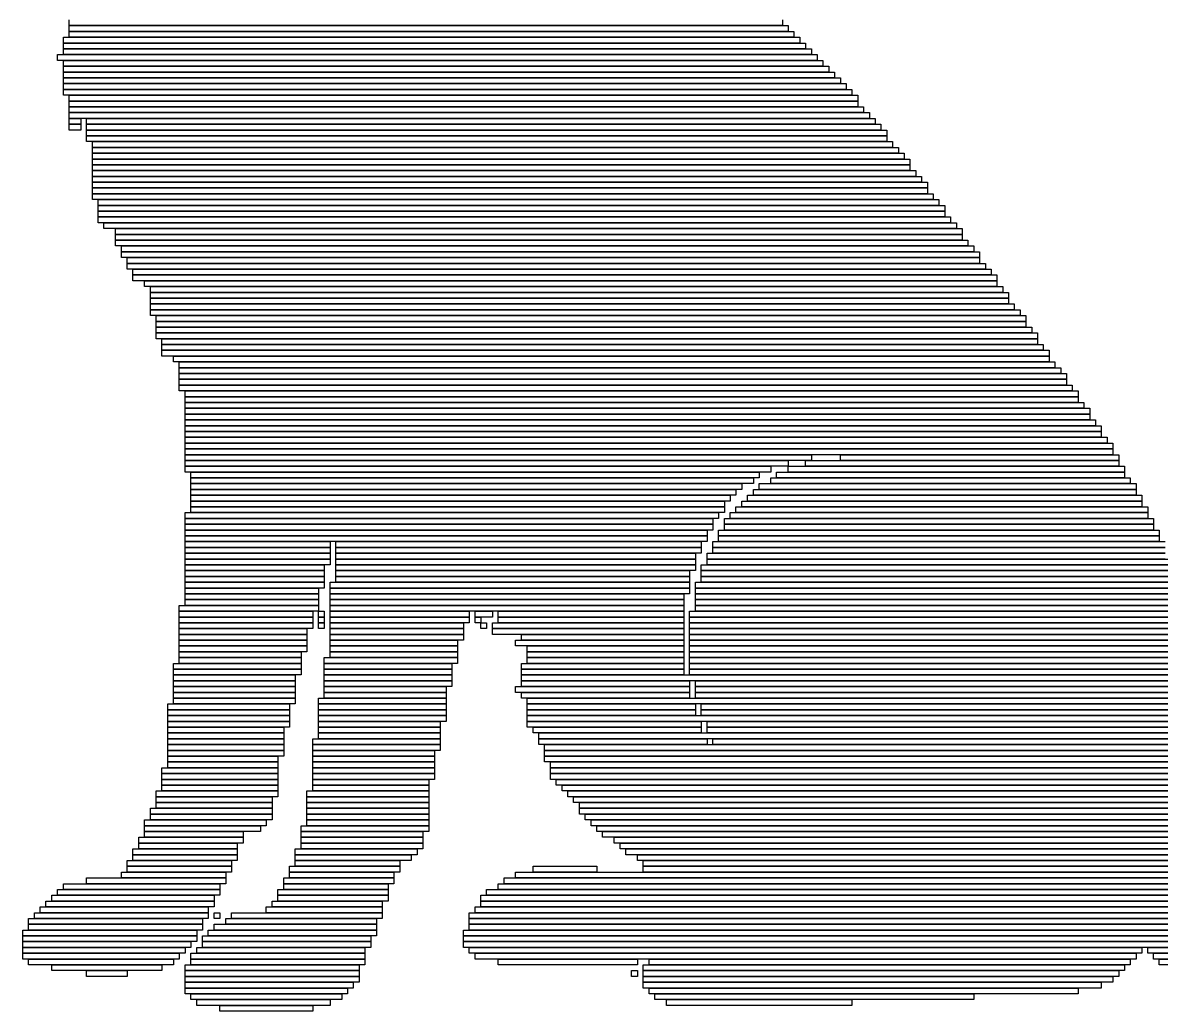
# Model space of a CAD drawing. Extents: x 334 to 689, y 341 to 683.
# Drawn here: x 374 to 570.3, y 341 to 511.5 of the extents above; entities that cross this region are included whole.
import ezdxf

# ---------------------------------------------------------------- set-up
doc = ezdxf.new("R2010")
doc.units = 0

msp = doc.modelspace()

# ---------------------------------------------------------------- linework, layer by layer
for p, q in [((382, 511), (382, 512)), ((505, 511), (382, 511)), ((382, 511), (506, 511)), ((382, 510), (382, 511)), ((505, 512), (505, 511)), ((506, 511), (506, 510)), ((381, 509), (508, 509)), ((381, 508), (381, 509)), ((506, 510), (382, 510)), ((382, 510), (507, 510)), ((382, 509), (382, 510)), ((507, 509), (382, 509)), ((507, 510), (507, 509)), ((508, 509), (508, 508)), ((508, 508), (381, 508)), ((381, 508), (509, 508)), ((381, 507), (381, 508)), ((509, 507), (381, 507)), ((381, 507), (510, 507)), ((381, 506), (381, 507)), ((509, 508), (509, 507)), ((510, 507), (510, 506)), ((380, 506), (511, 506)), ((380, 505), (380, 506)), ((511, 505), (380, 505)), ((510, 506), (381, 506)), ((381, 505), (512, 505)), ((381, 504), (381, 505)), ((511, 506), (511, 505)), ((512, 505), (512, 504)), ((512, 504), (381, 504)), ((381, 504), (513, 504)), ((381, 503), (381, 504)), ((513, 503), (381, 503)), ((381, 503), (514, 503)), ((381, 502), (381, 503)), ((513, 504), (513, 503)), ((514, 503), (514, 502)), ((514, 502), (381, 502)), ((381, 502), (515, 502)), ((381, 501), (381, 502)), ((515, 501), (381, 501)), ((381, 501), (516, 501)), ((381, 500), (381, 501)), ((515, 502), (515, 501)), ((516, 501), (516, 500)), ((516, 500), (381, 500)), ((381, 500), (517, 500)), ((381, 499), (381, 500)), ((517, 499), (381, 499)), ((382, 499), (518, 499)), ((382, 498), (382, 499)), ((517, 500), (517, 499)), ((518, 499), (518, 498)), ((518, 498), (382, 498)), ((382, 498), (518, 498)), ((382, 497), (382, 498)), ((518, 497), (382, 497)), ((382, 497), (519, 497)), ((382, 496), (382, 497)), ((518, 498), (518, 497)), ((519, 497), (519, 496)), ((519, 496), (382, 496)), ((382, 496), (520, 496)), ((382, 495), (382, 496)), ((520, 495), (382, 495)), ((382, 495), (384, 495)), ((382, 494), (382, 495)), ((384, 495), (384, 494)), ((385, 495), (521, 495)), ((385, 494), (385, 495)), ((520, 496), (520, 495)), ((521, 495), (521, 494)), ((384, 494), (382, 494)), ((382, 494), (384, 494)), ((382, 493), (382, 494)), ((384, 493), (382, 493)), ((384, 494), (384, 493)), ((521, 494), (385, 494)), ((385, 494), (522, 494)), ((385, 493), (385, 494)), ((522, 493), (385, 493)), ((385, 493), (523, 493)), ((385, 492), (385, 493)), ((522, 494), (522, 493)), ((523, 493), (523, 492)), ((523, 492), (385, 492)), ((385, 492), (523, 492)), ((385, 491), (385, 492)), ((523, 491), (385, 491)), ((386, 491), (524, 491)), ((386, 490), (386, 491)), ((523, 492), (523, 491)), ((524, 491), (524, 490)), ((524, 490), (386, 490)), ((386, 490), (525, 490)), ((386, 489), (386, 490)), ((525, 489), (386, 489)), ((386, 489), (526, 489)), ((386, 488), (386, 489)), ((525, 490), (525, 489)), ((526, 489), (526, 488)), ((526, 488), (386, 488)), ((386, 488), (527, 488)), ((386, 487), (386, 488)), ((527, 487), (386, 487)), ((386, 487), (527, 487)), ((386, 486), (386, 487)), ((527, 488), (527, 487)), ((527, 487), (527, 486)), ((527, 486), (386, 486)), ((386, 486), (528, 486)), ((386, 485), (386, 486)), ((528, 485), (386, 485)), ((386, 485), (529, 485)), ((386, 484), (386, 485)), ((528, 486), (528, 485)), ((529, 485), (529, 484)), ((529, 484), (386, 484)), ((386, 484), (530, 484)), ((386, 483), (386, 484)), ((530, 483), (386, 483)), ((386, 483), (530, 483)), ((386, 482), (386, 483)), ((530, 484), (530, 483)), ((530, 483), (530, 482)), ((530, 482), (386, 482)), ((386, 482), (531, 482)), ((386, 481), (386, 482)), ((531, 482), (531, 481)), ((531, 481), (386, 481)), ((387, 481), (532, 481)), ((387, 480), (387, 481)), ((532, 480), (387, 480)), ((387, 480), (533, 480)), ((387, 479), (387, 480)), ((532, 481), (532, 480)), ((533, 480), (533, 479)), ((533, 479), (387, 479)), ((387, 479), (533, 479)), ((387, 478), (387, 479)), ((533, 478), (387, 478)), ((387, 478), (534, 478)), ((387, 477), (387, 478)), ((533, 479), (533, 478)), ((534, 478), (534, 477)), ((534, 477), (387, 477)), ((388, 477), (535, 477)), ((388, 476), (388, 477)), ((535, 476), (388, 476)), ((390, 476), (536, 476)), ((390, 475), (390, 476)), ((535, 477), (535, 476)), ((536, 476), (536, 475)), ((536, 475), (390, 475)), ((390, 475), (536, 475)), ((390, 474), (390, 475)), ((536, 474), (390, 474)), ((390, 474), (537, 474)), ((390, 473), (390, 474)), ((536, 475), (536, 474)), ((537, 474), (537, 473)), ((537, 473), (390, 473)), ((391, 473), (538, 473)), ((391, 472), (391, 473)), ((538, 472), (391, 472)), ((391, 472), (539, 472)), ((391, 471), (391, 472)), ((538, 473), (538, 472)), ((539, 472), (539, 471)), ((539, 471), (391, 471)), ((392, 471), (539, 471)), ((392, 470), (392, 471)), ((539, 470), (392, 470)), ((392, 470), (540, 470)), ((392, 469), (392, 470)), ((539, 471), (539, 470)), ((540, 470), (540, 469)), ((540, 469), (392, 469)), ((393, 469), (541, 469)), ((393, 468), (393, 469)), ((541, 468), (393, 468)), ((393, 468), (542, 468)), ((393, 467), (393, 468)), ((541, 469), (541, 468)), ((542, 468), (542, 467)), ((542, 467), (393, 467)), ((395, 467), (542, 467)), ((395, 466), (395, 467)), ((542, 466), (395, 466)), ((396, 466), (543, 466)), ((396, 465), (396, 466)), ((542, 467), (542, 466)), ((543, 466), (543, 465)), ((543, 465), (396, 465)), ((396, 465), (544, 465)), ((396, 464), (396, 465)), ((544, 464), (396, 464)), ((396, 464), (544, 464)), ((396, 463), (396, 464)), ((544, 465), (544, 464)), ((544, 464), (544, 463)), ((544, 463), (396, 463)), ((396, 463), (545, 463)), ((396, 462), (396, 463)), ((545, 462), (396, 462)), ((396, 462), (546, 462)), ((396, 461), (396, 462)), ((545, 463), (545, 462)), ((546, 462), (546, 461)), ((546, 461), (396, 461)), ((397, 461), (547, 461)), ((397, 460), (397, 461)), ((547, 460), (397, 460)), ((397, 460), (547, 460)), ((397, 459), (397, 460)), ((547, 461), (547, 460)), ((547, 460), (547, 459)), ((547, 459), (397, 459)), ((397, 459), (548, 459)), ((397, 458), (397, 459)), ((548, 458), (397, 458)), ((397, 458), (549, 458)), ((397, 457), (397, 458)), ((548, 459), (548, 458)), ((549, 458), (549, 457)), ((549, 457), (397, 457)), ((398, 457), (549, 457)), ((398, 456), (398, 457)), ((549, 456), (398, 456)), ((398, 456), (550, 456)), ((398, 455), (398, 456)), ((549, 457), (549, 456)), ((550, 456), (550, 455)), ((550, 455), (398, 455)), ((398, 455), (551, 455)), ((398, 454), (398, 455)), ((551, 454), (398, 454)), ((400, 454), (551, 454)), ((400, 453), (400, 454)), ((551, 455), (551, 454)), ((551, 454), (551, 453)), ((551, 453), (400, 453)), ((401, 453), (552, 453)), ((401, 452), (401, 453)), ((552, 452), (401, 452)), ((401, 452), (553, 452)), ((401, 451), (401, 452)), ((552, 453), (552, 452)), ((553, 452), (553, 451)), ((553, 451), (401, 451)), ((401, 451), (554, 451)), ((401, 450), (401, 451)), ((554, 450), (401, 450)), ((401, 450), (554, 450)), ((401, 449), (401, 450)), ((554, 451), (554, 450)), ((554, 450), (554, 449)), ((554, 449), (401, 449)), ((401, 449), (555, 449)), ((401, 448), (401, 449)), ((555, 448), (401, 448)), ((402, 448), (556, 448)), ((402, 447), (402, 448)), ((555, 449), (555, 448)), ((556, 448), (556, 447)), ((556, 447), (402, 447)), ((402, 447), (556, 447)), ((402, 446), (402, 447)), ((556, 446), (402, 446)), ((402, 446), (557, 446)), ((402, 445), (402, 446)), ((556, 447), (556, 446)), ((557, 446), (557, 445)), ((557, 445), (402, 445)), ((402, 445), (558, 445)), ((402, 444), (402, 445)), ((558, 444), (402, 444)), ((402, 444), (558, 444)), ((402, 443), (402, 444)), ((558, 445), (558, 444)), ((558, 444), (558, 443)), ((558, 443), (402, 443)), ((402, 443), (559, 443)), ((402, 442), (402, 443)), ((559, 442), (402, 442)), ((402, 442), (560, 442)), ((402, 441), (402, 442)), ((559, 443), (559, 442)), ((560, 442), (560, 441)), ((560, 441), (402, 441)), ((402, 441), (560, 441)), ((402, 440), (402, 441)), ((560, 440), (402, 440)), ((402, 440), (561, 440)), ((402, 439), (402, 440)), ((560, 441), (560, 440)), ((561, 440), (561, 439)), ((561, 439), (402, 439)), ((402, 439), (562, 439)), ((402, 438), (402, 439)), ((562, 438), (402, 438)), ((402, 438), (562, 438)), ((402, 437), (402, 438)), ((562, 439), (562, 438)), ((562, 438), (562, 437)), ((562, 437), (402, 437)), ((402, 437), (510, 437)), ((402, 436), (402, 437)), ((510, 436), (402, 436)), ((402, 436), (506, 436)), ((402, 435), (402, 436)), ((506, 436), (506, 435)), ((509, 436), (563, 436)), ((509, 435), (509, 436)), ((510, 437), (510, 436)), ((515, 437), (563, 437)), ((515, 436), (515, 437)), ((563, 436), (515, 436)), ((563, 437), (563, 436)), ((563, 436), (563, 435)), ((506, 435), (402, 435)), ((402, 435), (503, 435)), ((402, 434), (402, 435)), ((503, 434), (402, 434)), ((403, 434), (501, 434)), ((403, 433), (403, 434)), ((501, 434), (501, 433)), ((503, 435), (503, 434)), ((504, 434), (564, 434)), ((504, 433), (504, 434)), ((506, 435), (564, 435)), ((506, 434), (506, 435)), ((564, 434), (506, 434)), ((563, 435), (509, 435)), ((564, 435), (564, 434)), ((564, 434), (564, 433)), ((501, 433), (403, 433)), ((403, 433), (500, 433)), ((403, 432), (403, 433)), ((500, 432), (403, 432)), ((403, 432), (498, 432)), ((403, 431), (403, 432)), ((498, 432), (498, 431)), ((500, 433), (500, 432)), ((501, 432), (566, 432)), ((501, 431), (501, 432)), ((503, 433), (565, 433)), ((503, 432), (503, 433)), ((565, 432), (503, 432)), ((564, 433), (504, 433)), ((565, 433), (565, 432)), ((566, 432), (566, 431)), ((498, 431), (403, 431)), ((403, 431), (497, 431)), ((403, 430), (403, 431)), ((497, 430), (403, 430)), ((403, 430), (496, 430)), ((403, 429), (403, 430)), ((496, 430), (496, 429)), ((497, 431), (497, 430)), ((499, 430), (567, 430)), ((499, 429), (499, 430)), ((500, 431), (566, 431)), ((500, 430), (500, 431)), ((566, 430), (500, 430)), ((566, 431), (501, 431)), ((566, 431), (566, 430)), ((567, 430), (567, 429)), ((496, 429), (403, 429)), ((403, 429), (495, 429)), ((403, 428), (403, 429)), ((495, 429), (495, 428)), ((498, 429), (567, 429)), ((498, 428), (498, 429)), ((567, 429), (499, 429)), ((567, 429), (567, 428)), ((402, 427), (494, 427)), ((402, 426), (402, 427)), ((495, 428), (403, 428)), ((403, 428), (495, 428)), ((403, 427), (403, 428)), ((495, 427), (403, 427)), ((494, 427), (494, 426)), ((495, 428), (495, 427)), ((496, 427), (568, 427)), ((496, 426), (496, 427)), ((497, 428), (568, 428)), ((497, 427), (497, 428)), ((568, 427), (497, 427)), ((567, 428), (498, 428)), ((568, 428), (568, 427)), ((568, 427), (568, 426)), ((494, 426), (402, 426)), ((402, 426), (493, 426)), ((402, 425), (402, 426)), ((493, 425), (402, 425)), ((402, 425), (493, 425)), ((402, 424), (402, 425)), ((493, 426), (493, 425)), ((493, 425), (493, 424)), ((495, 426), (569, 426)), ((495, 425), (495, 426)), ((569, 425), (495, 425)), ((495, 425), (569, 425)), ((495, 424), (495, 425)), ((568, 426), (496, 426)), ((569, 426), (569, 425)), ((569, 425), (569, 424)), ((493, 424), (402, 424)), ((402, 424), (492, 424)), ((402, 423), (402, 424)), ((492, 423), (402, 423)), ((402, 423), (492, 423)), ((402, 422), (402, 423)), ((492, 424), (492, 423)), ((492, 423), (492, 422)), ((494, 424), (570, 424)), ((494, 423), (494, 424)), ((570, 423), (494, 423)), ((494, 423), (570, 423)), ((494, 422), (494, 423)), ((569, 424), (495, 424)), ((570, 424), (570, 423)), ((570, 423), (570, 422)), ((492, 422), (402, 422)), ((402, 422), (427, 422)), ((402, 421), (402, 422)), ((427, 421), (402, 421)), ((402, 421), (427, 421)), ((402, 420), (402, 421)), ((427, 422), (427, 421)), ((427, 421), (427, 420)), ((428, 422), (491, 422)), ((428, 421), (428, 422)), ((491, 421), (428, 421)), ((428, 421), (491, 421)), ((428, 420), (428, 421)), ((491, 422), (491, 421)), ((491, 421), (491, 420)), ((493, 422), (571, 422)), ((493, 421), (493, 422)), ((571, 421), (493, 421)), ((493, 421), (571, 421)), ((493, 420), (493, 421)), ((570, 422), (494, 422)), ((427, 420), (402, 420)), ((402, 420), (427, 420)), ((402, 419), (402, 420)), ((427, 419), (402, 419)), ((402, 419), (427, 419)), ((402, 418), (402, 419)), ((427, 420), (427, 419)), ((427, 419), (427, 418)), ((491, 420), (428, 420)), ((428, 420), (490, 420)), ((428, 419), (428, 420)), ((490, 419), (428, 419)), ((428, 419), (490, 419)), ((428, 418), (428, 419)), ((490, 420), (490, 419)), ((490, 419), (490, 418)), ((492, 420), (571, 420)), ((492, 419), (492, 420)), ((571, 419), (492, 419)), ((492, 419), (572, 419)), ((492, 418), (492, 419)), ((571, 420), (493, 420)), ((427, 418), (402, 418)), ((402, 418), (426, 418)), ((402, 417), (402, 418)), ((426, 417), (402, 417)), ((402, 417), (426, 417)), ((402, 416), (402, 417)), ((426, 418), (426, 417)), ((426, 417), (426, 416)), ((490, 418), (428, 418)), ((428, 418), (490, 418)), ((428, 417), (428, 418)), ((490, 417), (428, 417)), ((428, 417), (489, 417)), ((428, 416), (428, 417)), ((489, 417), (489, 416)), ((490, 418), (490, 417)), ((491, 418), (572, 418)), ((491, 417), (491, 418)), ((572, 417), (491, 417)), ((491, 417), (572, 417)), ((491, 416), (491, 417)), ((572, 418), (492, 418)), ((426, 416), (402, 416)), ((402, 416), (426, 416)), ((402, 415), (402, 416)), ((426, 415), (402, 415)), ((402, 415), (426, 415)), ((402, 414), (402, 415)), ((426, 416), (426, 415)), ((426, 415), (426, 414)), ((427, 415), (489, 415)), ((427, 414), (427, 415)), ((489, 416), (428, 416)), ((428, 416), (489, 416)), ((428, 415), (428, 416)), ((489, 415), (428, 415)), ((489, 416), (489, 415)), ((489, 415), (489, 414)), ((490, 415), (573, 415)), ((490, 414), (490, 415)), ((572, 416), (491, 416)), ((491, 416), (573, 416)), ((491, 415), (491, 416)), ((573, 415), (491, 415)), ((426, 414), (402, 414)), ((402, 414), (425, 414)), ((402, 413), (402, 414)), ((425, 413), (402, 413)), ((402, 413), (425, 413)), ((402, 412), (402, 413)), ((425, 414), (425, 413)), ((425, 413), (425, 412)), ((489, 414), (427, 414)), ((427, 414), (489, 414)), ((427, 413), (427, 414)), ((489, 413), (427, 413)), ((427, 413), (488, 413)), ((427, 412), (427, 413)), ((488, 413), (488, 412)), ((489, 414), (489, 413)), ((573, 414), (490, 414)), ((490, 414), (573, 414)), ((490, 413), (490, 414)), ((573, 413), (490, 413)), ((490, 413), (574, 413)), ((490, 412), (490, 413)), ((401, 411), (425, 411)), ((401, 410), (401, 411)), ((425, 412), (402, 412)), ((402, 412), (425, 412)), ((402, 411), (402, 412)), ((425, 411), (402, 411)), ((425, 412), (425, 411)), ((425, 411), (425, 410)), ((488, 412), (427, 412)), ((427, 412), (488, 412)), ((427, 411), (427, 412)), ((488, 411), (427, 411)), ((427, 411), (488, 411)), ((427, 410), (427, 411)), ((488, 412), (488, 411)), ((488, 411), (488, 410)), ((574, 412), (490, 412)), ((490, 412), (574, 412)), ((490, 411), (490, 412)), ((574, 411), (490, 411)), ((490, 411), (574, 411)), ((490, 410), (490, 411)), ((425, 410), (401, 410)), ((401, 410), (424, 410)), ((401, 409), (401, 410)), ((424, 409), (401, 409)), ((401, 409), (424, 409)), ((401, 408), (401, 409)), ((424, 410), (424, 409)), ((424, 409), (424, 408)), ((425, 410), (426, 410)), ((425, 409), (425, 410)), ((426, 409), (425, 409)), ((425, 409), (426, 409)), ((425, 408), (425, 409)), ((426, 410), (426, 409)), ((426, 409), (426, 408)), ((488, 410), (427, 410)), ((427, 410), (451, 410)), ((427, 409), (427, 410)), ((451, 409), (427, 409)), ((427, 409), (451, 409)), ((427, 408), (427, 409)), ((451, 410), (451, 409)), ((451, 409), (451, 408)), ((452, 410), (455, 410)), ((452, 409), (452, 410)), ((455, 409), (452, 409)), ((452, 409), (453, 409)), ((452, 408), (452, 409)), ((453, 409), (453, 408)), ((455, 410), (455, 409)), ((456, 410), (488, 410)), ((456, 409), (456, 410)), ((488, 409), (456, 409)), ((456, 409), (488, 409)), ((456, 408), (456, 409)), ((488, 410), (488, 409)), ((488, 409), (488, 408)), ((489, 410), (575, 410)), ((489, 409), (489, 410)), ((575, 409), (489, 409)), ((489, 409), (575, 409)), ((489, 408), (489, 409)), ((574, 410), (490, 410)), ((424, 408), (401, 408)), ((401, 408), (424, 408)), ((401, 407), (401, 408)), ((424, 407), (401, 407)), ((401, 407), (423, 407)), ((401, 406), (401, 407)), ((423, 407), (423, 406)), ((424, 408), (424, 407)), ((426, 408), (425, 408)), ((425, 408), (426, 408)), ((425, 407), (425, 408)), ((426, 407), (425, 407)), ((426, 408), (426, 407)), ((451, 408), (427, 408)), ((427, 408), (450, 408)), ((427, 407), (427, 408)), ((450, 407), (427, 407)), ((427, 407), (450, 407)), ((427, 406), (427, 407)), ((450, 408), (450, 407)), ((450, 407), (450, 406)), ((453, 408), (452, 408)), ((453, 408), (454, 408)), ((453, 407), (453, 408)), ((454, 407), (453, 407)), ((454, 408), (454, 407)), ((455, 408), (488, 408)), ((455, 407), (455, 408)), ((488, 407), (455, 407)), ((455, 407), (488, 407)), ((455, 406), (455, 407)), ((488, 408), (456, 408)), ((488, 408), (488, 407)), ((488, 407), (488, 406)), ((575, 408), (489, 408)), ((489, 408), (575, 408)), ((489, 407), (489, 408)), ((575, 407), (489, 407)), ((489, 407), (575, 407)), ((489, 406), (489, 407)), ((423, 406), (401, 406)), ((401, 406), (423, 406)), ((401, 405), (401, 406)), ((423, 405), (401, 405)), ((401, 405), (423, 405)), ((401, 404), (401, 405)), ((423, 406), (423, 405)), ((423, 405), (423, 404)), ((450, 406), (427, 406)), ((427, 406), (450, 406)), ((427, 405), (427, 406)), ((450, 405), (427, 405)), ((427, 405), (449, 405)), ((427, 404), (427, 405)), ((449, 405), (449, 404)), ((450, 406), (450, 405)), ((488, 406), (455, 406)), ((459, 405), (488, 405)), ((459, 404), (459, 405)), ((460, 406), (488, 406)), ((460, 405), (460, 406)), ((488, 405), (460, 405)), ((488, 406), (488, 405)), ((488, 405), (488, 404)), ((575, 406), (489, 406)), ((489, 406), (576, 406)), ((489, 405), (489, 406)), ((576, 405), (489, 405)), ((489, 405), (576, 405)), ((489, 404), (489, 405)), ((423, 404), (401, 404)), ((401, 404), (423, 404)), ((401, 403), (401, 404)), ((423, 403), (401, 403)), ((401, 403), (422, 403)), ((401, 402), (401, 403)), ((422, 403), (422, 402)), ((423, 404), (423, 403)), ((449, 404), (427, 404)), ((427, 404), (449, 404)), ((427, 403), (427, 404)), ((449, 403), (427, 403)), ((427, 403), (449, 403)), ((427, 402), (427, 403)), ((449, 404), (449, 403)), ((449, 403), (449, 402)), ((488, 404), (459, 404)), ((461, 404), (488, 404)), ((461, 403), (461, 404)), ((488, 403), (461, 403)), ((461, 403), (488, 403)), ((461, 402), (461, 403)), ((488, 404), (488, 403)), ((488, 403), (488, 402)), ((576, 404), (489, 404)), ((489, 404), (576, 404)), ((489, 403), (489, 404)), ((576, 403), (489, 403)), ((489, 403), (576, 403)), ((489, 402), (489, 403)), ((400, 401), (422, 401)), ((400, 400), (400, 401)), ((422, 402), (401, 402)), ((401, 402), (422, 402)), ((401, 401), (401, 402)), ((422, 401), (401, 401)), ((422, 402), (422, 401)), ((422, 401), (422, 400)), ((426, 402), (449, 402)), ((426, 401), (426, 402)), ((449, 401), (426, 401)), ((426, 401), (448, 401)), ((426, 400), (426, 401)), ((449, 402), (427, 402)), ((448, 401), (448, 400)), ((449, 402), (449, 401)), ((460, 401), (488, 401)), ((460, 400), (460, 401)), ((488, 402), (461, 402)), ((461, 402), (488, 402)), ((461, 401), (461, 402)), ((488, 401), (461, 401)), ((488, 402), (488, 401)), ((488, 401), (488, 400)), ((576, 402), (489, 402)), ((489, 402), (576, 402)), ((489, 401), (489, 402)), ((576, 401), (489, 401)), ((489, 401), (576, 401)), ((489, 400), (489, 401)), ((422, 400), (400, 400)), ((400, 400), (422, 400)), ((400, 399), (400, 400)), ((422, 399), (400, 399)), ((400, 399), (421, 399)), ((400, 398), (400, 399)), ((421, 399), (421, 398)), ((422, 400), (422, 399)), ((448, 400), (426, 400)), ((426, 400), (448, 400)), ((426, 399), (426, 400)), ((448, 399), (426, 399)), ((426, 399), (448, 399)), ((426, 398), (426, 399)), ((448, 400), (448, 399)), ((448, 399), (448, 398)), ((488, 400), (460, 400)), ((460, 400), (488, 400)), ((460, 399), (460, 400)), ((488, 399), (460, 399)), ((460, 399), (577, 399)), ((460, 398), (460, 399)), ((488, 400), (488, 399)), ((576, 400), (489, 400)), ((489, 400), (577, 400)), ((489, 399), (489, 400)), ((577, 399), (489, 399)), ((421, 398), (400, 398)), ((400, 398), (421, 398)), ((400, 397), (400, 398)), ((421, 397), (400, 397)), ((400, 397), (421, 397)), ((400, 396), (400, 397)), ((421, 398), (421, 397)), ((421, 397), (421, 396)), ((448, 398), (426, 398)), ((426, 398), (448, 398)), ((426, 397), (426, 398)), ((448, 397), (426, 397)), ((426, 397), (447, 397)), ((426, 396), (426, 397)), ((447, 397), (447, 396)), ((448, 398), (448, 397)), ((459, 397), (489, 397)), ((459, 396), (459, 397)), ((577, 398), (460, 398)), ((460, 398), (489, 398)), ((460, 397), (460, 398)), ((489, 397), (460, 397)), ((489, 398), (489, 397)), ((489, 397), (489, 396)), ((490, 398), (577, 398)), ((490, 397), (490, 398)), ((577, 397), (490, 397)), ((490, 397), (577, 397)), ((490, 396), (490, 397)), ((421, 396), (400, 396)), ((400, 396), (421, 396)), ((400, 395), (400, 396)), ((421, 395), (400, 395)), ((400, 395), (421, 395)), ((400, 394), (400, 395)), ((421, 396), (421, 395)), ((421, 395), (421, 394)), ((425, 395), (447, 395)), ((425, 394), (425, 395)), ((447, 396), (426, 396)), ((426, 396), (447, 396)), ((426, 395), (426, 396)), ((447, 395), (426, 395)), ((447, 396), (447, 395)), ((447, 395), (447, 394)), ((489, 396), (459, 396)), ((460, 396), (489, 396)), ((460, 395), (460, 396)), ((489, 395), (460, 395)), ((461, 395), (577, 395)), ((461, 394), (461, 395)), ((489, 396), (489, 395)), ((577, 396), (490, 396)), ((490, 396), (577, 396)), ((490, 395), (490, 396)), ((577, 395), (490, 395)), ((399, 394), (420, 394)), ((399, 393), (399, 394)), ((420, 393), (399, 393)), ((399, 393), (420, 393)), ((399, 392), (399, 393)), ((421, 394), (400, 394)), ((420, 394), (420, 393)), ((420, 393), (420, 392)), ((447, 394), (425, 394)), ((425, 394), (447, 394)), ((425, 393), (425, 394)), ((447, 393), (425, 393)), ((425, 393), (447, 393)), ((425, 392), (425, 393)), ((447, 394), (447, 393)), ((447, 393), (447, 392)), ((577, 394), (461, 394)), ((461, 394), (490, 394)), ((461, 393), (461, 394)), ((490, 393), (461, 393)), ((461, 393), (490, 393)), ((461, 392), (461, 393)), ((490, 394), (490, 393)), ((490, 393), (490, 392)), ((491, 394), (577, 394)), ((491, 393), (491, 394)), ((577, 393), (491, 393)), ((491, 393), (577, 393)), ((491, 392), (491, 393)), ((420, 392), (399, 392)), ((399, 392), (420, 392)), ((399, 391), (399, 392)), ((420, 391), (399, 391)), ((399, 391), (420, 391)), ((399, 390), (399, 391)), ((420, 392), (420, 391)), ((420, 391), (420, 390)), ((447, 392), (425, 392)), ((425, 392), (447, 392)), ((425, 391), (425, 392)), ((447, 391), (425, 391)), ((425, 391), (446, 391)), ((425, 390), (425, 391)), ((446, 391), (446, 390)), ((447, 392), (447, 391)), ((490, 392), (461, 392)), ((461, 392), (577, 392)), ((461, 391), (461, 392)), ((577, 391), (461, 391)), ((461, 391), (491, 391)), ((461, 390), (461, 391)), ((577, 392), (491, 392)), ((491, 391), (491, 390)), ((492, 391), (577, 391)), ((492, 390), (492, 391)), ((420, 390), (399, 390)), ((399, 390), (419, 390)), ((399, 389), (399, 390)), ((419, 389), (399, 389)), ((399, 389), (419, 389)), ((399, 388), (399, 389)), ((419, 390), (419, 389)), ((419, 389), (419, 388)), ((446, 390), (425, 390)), ((425, 390), (446, 390)), ((425, 389), (425, 390)), ((446, 389), (425, 389)), ((425, 389), (446, 389)), ((425, 388), (425, 389)), ((446, 390), (446, 389)), ((446, 389), (446, 388)), ((491, 390), (461, 390)), ((462, 390), (491, 390)), ((462, 389), (462, 390)), ((491, 389), (462, 389)), ((463, 389), (578, 389)), ((463, 388), (463, 389)), ((491, 390), (491, 389)), ((577, 390), (492, 390)), ((492, 390), (578, 390)), ((492, 389), (492, 390)), ((578, 389), (492, 389)), ((419, 388), (399, 388)), ((399, 388), (419, 388)), ((399, 387), (399, 388)), ((419, 387), (399, 387)), ((399, 387), (419, 387)), ((399, 386), (399, 387)), ((419, 388), (419, 387)), ((419, 387), (419, 386)), ((424, 388), (446, 388)), ((424, 387), (424, 388)), ((446, 387), (424, 387)), ((424, 387), (446, 387)), ((424, 386), (424, 387)), ((446, 388), (425, 388)), ((446, 388), (446, 387)), ((446, 387), (446, 386)), ((578, 388), (463, 388)), ((463, 388), (492, 388)), ((463, 387), (463, 388)), ((492, 387), (463, 387)), ((464, 387), (578, 387)), ((464, 386), (464, 387)), ((492, 388), (492, 387)), ((493, 388), (578, 388)), ((493, 387), (493, 388)), ((578, 387), (493, 387)), ((419, 386), (399, 386)), ((399, 386), (419, 386)), ((399, 385), (399, 386)), ((419, 385), (399, 385)), ((399, 385), (418, 385)), ((399, 384), (399, 385)), ((418, 385), (418, 384)), ((419, 386), (419, 385)), ((446, 386), (424, 386)), ((424, 386), (445, 386)), ((424, 385), (424, 386)), ((445, 385), (424, 385)), ((424, 385), (445, 385)), ((424, 384), (424, 385)), ((445, 386), (445, 385)), ((445, 385), (445, 384)), ((578, 386), (464, 386)), ((464, 386), (578, 386)), ((464, 385), (464, 386)), ((578, 385), (464, 385)), ((464, 385), (578, 385)), ((464, 384), (464, 385)), ((398, 383), (418, 383)), ((398, 382), (398, 383)), ((418, 384), (399, 384)), ((399, 384), (418, 384)), ((399, 383), (399, 384)), ((418, 383), (399, 383)), ((418, 384), (418, 383)), ((418, 383), (418, 382)), ((445, 384), (424, 384)), ((424, 384), (445, 384)), ((424, 383), (424, 384)), ((445, 383), (424, 383)), ((424, 383), (445, 383)), ((424, 382), (424, 383)), ((445, 384), (445, 383)), ((445, 383), (445, 382)), ((578, 384), (464, 384)), ((465, 384), (577, 384)), ((465, 383), (465, 384)), ((577, 383), (465, 383)), ((465, 383), (577, 383)), ((465, 382), (465, 383)), ((418, 382), (398, 382)), ((398, 382), (418, 382)), ((398, 381), (398, 382)), ((418, 381), (398, 381)), ((398, 381), (418, 381)), ((398, 380), (398, 381)), ((418, 382), (418, 381)), ((418, 381), (418, 380)), ((445, 382), (424, 382)), ((424, 382), (445, 382)), ((424, 381), (424, 382)), ((445, 381), (424, 381)), ((424, 381), (444, 381)), ((424, 380), (424, 381)), ((444, 381), (444, 380)), ((445, 382), (445, 381)), ((577, 382), (465, 382)), ((465, 382), (577, 382)), ((465, 381), (465, 382)), ((577, 381), (465, 381)), ((466, 381), (577, 381)), ((466, 380), (466, 381)), ((397, 379), (418, 379)), ((397, 378), (397, 379)), ((418, 380), (398, 380)), ((398, 380), (418, 380)), ((398, 379), (398, 380)), ((418, 379), (398, 379)), ((418, 380), (418, 379)), ((418, 379), (418, 378)), ((423, 379), (444, 379)), ((423, 378), (423, 379)), ((444, 380), (424, 380)), ((424, 380), (444, 380)), ((424, 379), (424, 380)), ((444, 379), (424, 379)), ((444, 380), (444, 379)), ((444, 379), (444, 378)), ((577, 380), (466, 380)), ((467, 380), (577, 380)), ((467, 379), (467, 380)), ((577, 379), (467, 379)), ((468, 379), (577, 379)), ((468, 378), (468, 379)), ((418, 378), (397, 378)), ((397, 378), (417, 378)), ((397, 377), (397, 378)), ((417, 377), (397, 377)), ((397, 377), (417, 377)), ((397, 376), (397, 377)), ((417, 378), (417, 377)), ((417, 377), (417, 376)), ((444, 378), (423, 378)), ((423, 378), (444, 378)), ((423, 377), (423, 378)), ((444, 377), (423, 377)), ((423, 377), (444, 377)), ((423, 376), (423, 377)), ((444, 378), (444, 377)), ((444, 377), (444, 376)), ((577, 378), (468, 378)), ((469, 378), (577, 378)), ((469, 377), (469, 378)), ((577, 377), (469, 377)), ((470, 377), (578, 377)), ((470, 376), (470, 377)), ((396, 376), (417, 376)), ((396, 375), (396, 376)), ((417, 375), (396, 375)), ((396, 375), (417, 375)), ((396, 374), (396, 375)), ((417, 376), (397, 376)), ((417, 376), (417, 375)), ((417, 375), (417, 374)), ((444, 376), (423, 376)), ((423, 376), (444, 376)), ((423, 375), (423, 376)), ((444, 375), (423, 375)), ((423, 375), (444, 375)), ((423, 374), (423, 375)), ((444, 376), (444, 375)), ((444, 375), (444, 374)), ((578, 376), (470, 376)), ((470, 376), (578, 376)), ((470, 375), (470, 376)), ((578, 375), (470, 375)), ((471, 375), (579, 375)), ((471, 374), (471, 375)), ((395, 374), (416, 374)), ((395, 373), (395, 374)), ((417, 374), (396, 374)), ((416, 374), (416, 373)), ((444, 374), (423, 374)), ((423, 374), (444, 374)), ((423, 373), (423, 374)), ((444, 374), (444, 373)), ((579, 374), (471, 374)), ((472, 374), (580, 374)), ((472, 373), (472, 374)), ((416, 373), (395, 373)), ((395, 373), (415, 373)), ((395, 372), (395, 373)), ((415, 372), (395, 372)), ((395, 372), (412, 372)), ((395, 371), (395, 372)), ((412, 372), (412, 371)), ((415, 373), (415, 372)), ((422, 373), (444, 373)), ((422, 372), (422, 373)), ((444, 372), (422, 372)), ((422, 372), (443, 372)), ((422, 371), (422, 372)), ((444, 373), (423, 373)), ((443, 372), (443, 371)), ((444, 373), (444, 372)), ((580, 373), (472, 373)), ((473, 373), (582, 373)), ((473, 372), (473, 373)), ((582, 372), (473, 372)), ((474, 372), (584, 372)), ((474, 371), (474, 372)), ((394, 371), (412, 371)), ((394, 370), (394, 371)), ((412, 370), (394, 370)), ((394, 370), (411, 370)), ((394, 369), (394, 370)), ((412, 371), (395, 371)), ((411, 370), (411, 369)), ((412, 371), (412, 370)), ((443, 371), (422, 371)), ((422, 371), (443, 371)), ((422, 370), (422, 371)), ((443, 370), (422, 370)), ((422, 370), (443, 370)), ((422, 369), (422, 370)), ((443, 371), (443, 370)), ((443, 370), (443, 369)), ((584, 371), (474, 371)), ((476, 371), (586, 371)), ((476, 370), (476, 371)), ((586, 370), (476, 370)), ((477, 370), (589, 370)), ((477, 369), (477, 370)), ((393, 369), (411, 369)), ((393, 368), (393, 369)), ((411, 368), (393, 368)), ((393, 368), (411, 368)), ((393, 367), (393, 368)), ((411, 369), (394, 369)), ((411, 369), (411, 368)), ((411, 368), (411, 367)), ((421, 369), (442, 369)), ((421, 368), (421, 369)), ((442, 368), (421, 368)), ((421, 368), (441, 368)), ((421, 367), (421, 368)), ((443, 369), (422, 369)), ((441, 368), (441, 367)), ((442, 369), (442, 368)), ((589, 369), (477, 369)), ((478, 369), (595, 369)), ((478, 368), (478, 369)), ((595, 368), (478, 368)), ((480, 368), (657, 368)), ((480, 367), (480, 368)), ((392, 367), (410, 367)), ((392, 366), (392, 367)), ((410, 366), (392, 366)), ((392, 366), (410, 366)), ((392, 365), (392, 366)), ((411, 367), (393, 367)), ((410, 367), (410, 366)), ((410, 366), (410, 365)), ((420, 366), (439, 366)), ((420, 365), (420, 366)), ((441, 367), (421, 367)), ((421, 367), (439, 367)), ((421, 366), (421, 367)), ((439, 366), (421, 366)), ((439, 367), (439, 366)), ((439, 366), (439, 365)), ((462, 366), (473, 366)), ((462, 365), (462, 366)), ((473, 366), (473, 365)), ((657, 367), (480, 367)), ((481, 367), (661, 367)), ((481, 366), (481, 367)), ((661, 366), (481, 366)), ((481, 366), (665, 366)), ((481, 365), (481, 366)), ((385, 364), (409, 364)), ((385, 363), (385, 364)), ((391, 365), (409, 365)), ((391, 364), (391, 365)), ((409, 364), (391, 364)), ((410, 365), (392, 365)), ((409, 365), (409, 364)), ((409, 364), (409, 363)), ((419, 364), (438, 364)), ((419, 363), (419, 364)), ((439, 365), (420, 365)), ((420, 365), (438, 365)), ((420, 364), (420, 365)), ((438, 364), (420, 364)), ((438, 365), (438, 364)), ((438, 364), (438, 363)), ((457, 364), (670, 364)), ((457, 363), (457, 364)), ((459, 365), (668, 365)), ((459, 364), (459, 365)), ((668, 364), (459, 364)), ((473, 365), (462, 365)), ((665, 365), (481, 365)), ((380, 362), (408, 362)), ((380, 361), (380, 362)), ((381, 363), (408, 363)), ((381, 362), (381, 363)), ((408, 362), (381, 362)), ((409, 363), (385, 363)), ((408, 363), (408, 362)), ((408, 362), (408, 361)), ((418, 362), (437, 362)), ((418, 361), (418, 362)), ((438, 363), (419, 363)), ((419, 363), (437, 363)), ((419, 362), (419, 363)), ((437, 362), (419, 362)), ((437, 363), (437, 362)), ((437, 362), (437, 361)), ((454, 362), (674, 362)), ((454, 361), (454, 362)), ((456, 363), (672, 363)), ((456, 362), (456, 363)), ((672, 362), (456, 362)), ((670, 363), (457, 363)), ((378, 360), (407, 360)), ((378, 359), (378, 360)), ((379, 361), (407, 361)), ((379, 360), (379, 361)), ((407, 360), (379, 360)), ((408, 361), (380, 361)), ((407, 361), (407, 360)), ((407, 360), (407, 359)), ((417, 360), (436, 360)), ((417, 359), (417, 360)), ((437, 361), (418, 361)), ((418, 361), (437, 361)), ((418, 360), (418, 361)), ((437, 360), (418, 360)), ((436, 360), (436, 359)), ((437, 361), (437, 360)), ((453, 361), (676, 361)), ((453, 360), (453, 361)), ((676, 360), (453, 360)), ((453, 360), (678, 360)), ((453, 359), (453, 360)), ((674, 361), (454, 361)), ((376, 358), (406, 358)), ((376, 357), (376, 358)), ((377, 359), (406, 359)), ((377, 358), (377, 359)), ((406, 358), (377, 358)), ((407, 359), (378, 359)), ((406, 359), (406, 358)), ((406, 358), (406, 357)), ((407, 358), (408, 358)), ((407, 357), (407, 358)), ((408, 358), (408, 357)), ((410, 358), (436, 358)), ((410, 357), (410, 358)), ((416, 359), (436, 359)), ((416, 358), (416, 359)), ((436, 358), (416, 358)), ((436, 359), (417, 359)), ((436, 359), (436, 358)), ((436, 358), (436, 357)), ((451, 358), (682, 358)), ((451, 357), (451, 358)), ((452, 359), (680, 359)), ((452, 358), (452, 359)), ((680, 358), (452, 358)), ((678, 359), (453, 359)), ((375, 357), (405, 357)), ((375, 356), (375, 357)), ((405, 356), (375, 356)), ((375, 356), (405, 356)), ((375, 355), (375, 356)), ((406, 357), (376, 357)), ((405, 357), (405, 356)), ((405, 356), (405, 355)), ((408, 357), (407, 357)), ((407, 356), (435, 356)), ((407, 355), (407, 356)), ((409, 357), (435, 357)), ((409, 356), (409, 357)), ((435, 356), (409, 356)), ((436, 357), (410, 357)), ((435, 357), (435, 356)), ((435, 356), (435, 355)), ((682, 357), (451, 357)), ((451, 357), (683, 357)), ((451, 356), (451, 357)), ((683, 356), (451, 356)), ((451, 356), (684, 356)), ((451, 355), (451, 356)), ((374, 355), (404, 355)), ((374, 354), (374, 355)), ((404, 354), (374, 354)), ((374, 354), (404, 354)), ((374, 353), (374, 354)), ((405, 355), (375, 355)), ((404, 355), (404, 354)), ((404, 354), (404, 353)), ((405, 354), (434, 354)), ((405, 353), (405, 354)), ((406, 355), (435, 355)), ((406, 354), (406, 355)), ((435, 354), (406, 354)), ((435, 355), (407, 355)), ((434, 354), (434, 353)), ((435, 355), (435, 354)), ((450, 355), (686, 355)), ((450, 354), (450, 355)), ((686, 354), (450, 354)), ((450, 354), (687, 354)), ((450, 353), (450, 354)), ((684, 355), (451, 355)), ((404, 353), (374, 353)), ((374, 353), (403, 353)), ((374, 352), (374, 353)), ((403, 352), (374, 352)), ((374, 352), (402, 352)), ((374, 351), (374, 352)), ((402, 352), (402, 351)), ((403, 353), (403, 352)), ((404, 352), (433, 352)), ((404, 351), (404, 352)), ((434, 353), (405, 353)), ((405, 353), (434, 353)), ((405, 352), (405, 353)), ((434, 352), (405, 352)), ((433, 352), (433, 351)), ((434, 353), (434, 352)), ((687, 353), (450, 353)), ((450, 353), (688, 353)), ((450, 352), (450, 353)), ((688, 352), (450, 352)), ((451, 352), (567, 352)), ((451, 351), (451, 352)), ((567, 352), (567, 351)), ((568, 352), (689, 352)), ((568, 351), (568, 352)), ((402, 351), (374, 351)), ((374, 351), (401, 351)), ((374, 350), (374, 351)), ((401, 350), (374, 350)), ((375, 350), (400, 350)), ((375, 349), (375, 350)), ((400, 350), (400, 349)), ((401, 351), (401, 350)), ((403, 351), (433, 351)), ((403, 350), (403, 351)), ((433, 350), (403, 350)), ((403, 350), (433, 350)), ((403, 349), (403, 350)), ((433, 351), (404, 351)), ((433, 351), (433, 350)), ((433, 350), (433, 349)), ((567, 351), (451, 351)), ((452, 351), (566, 351)), ((452, 350), (452, 351)), ((566, 350), (452, 350)), ((456, 350), (480, 350)), ((456, 349), (456, 350)), ((480, 350), (480, 349)), ((482, 350), (565, 350)), ((482, 349), (482, 350)), ((565, 350), (565, 349)), ((566, 351), (566, 350)), ((689, 351), (568, 351)), ((569, 351), (689, 351)), ((569, 350), (569, 351)), ((689, 350), (569, 350)), ((570, 350), (689, 350)), ((570, 349), (570, 350)), ((400, 349), (375, 349)), ((379, 349), (398, 349)), ((379, 348), (379, 349)), ((398, 348), (379, 348)), ((385, 348), (392, 348)), ((385, 347), (385, 348)), ((392, 348), (392, 347)), ((398, 349), (398, 348)), ((402, 349), (432, 349)), ((402, 348), (402, 349)), ((432, 348), (402, 348)), ((402, 348), (432, 348)), ((402, 347), (402, 348)), ((433, 349), (403, 349)), ((432, 349), (432, 348)), ((432, 348), (432, 347)), ((480, 349), (456, 349)), ((479, 348), (480, 348)), ((479, 347), (479, 348)), ((480, 348), (480, 347)), ((481, 349), (564, 349)), ((481, 348), (481, 349)), ((564, 348), (481, 348)), ((481, 348), (563, 348)), ((481, 347), (481, 348)), ((565, 349), (482, 349)), ((563, 348), (563, 347)), ((564, 349), (564, 348)), ((689, 349), (570, 349)), ((392, 347), (385, 347)), ((432, 347), (402, 347)), ((402, 347), (432, 347)), ((402, 346), (402, 347)), ((432, 346), (402, 346)), ((402, 346), (431, 346)), ((402, 345), (402, 346)), ((431, 346), (431, 345)), ((432, 347), (432, 346)), ((480, 347), (479, 347)), ((563, 347), (481, 347)), ((481, 347), (562, 347)), ((481, 346), (481, 347)), ((562, 346), (481, 346)), ((481, 346), (560, 346)), ((481, 345), (481, 346)), ((560, 346), (560, 345)), ((562, 347), (562, 346)), ((431, 345), (402, 345)), ((402, 345), (430, 345)), ((402, 344), (402, 345)), ((430, 344), (402, 344)), ((403, 344), (429, 344)), ((403, 343), (403, 344)), ((429, 344), (429, 343)), ((430, 345), (430, 344)), ((560, 345), (481, 345)), ((482, 345), (556, 345)), ((482, 344), (482, 345)), ((556, 344), (482, 344)), ((483, 344), (538, 344)), ((483, 343), (483, 344)), ((538, 344), (538, 343)), ((556, 345), (556, 344)), ((429, 343), (403, 343)), ((404, 343), (427, 343)), ((404, 342), (404, 343)), ((427, 342), (404, 342)), ((408, 342), (424, 342)), ((408, 341), (408, 342)), ((424, 342), (424, 341)), ((427, 343), (427, 342)), ((538, 343), (483, 343)), ((485, 343), (517, 343)), ((485, 342), (485, 343)), ((517, 342), (485, 342)), ((517, 343), (517, 342)), ((424, 341), (408, 341))]:
    msp.add_line(p, q)

doc.saveas('drawing.dxf')
